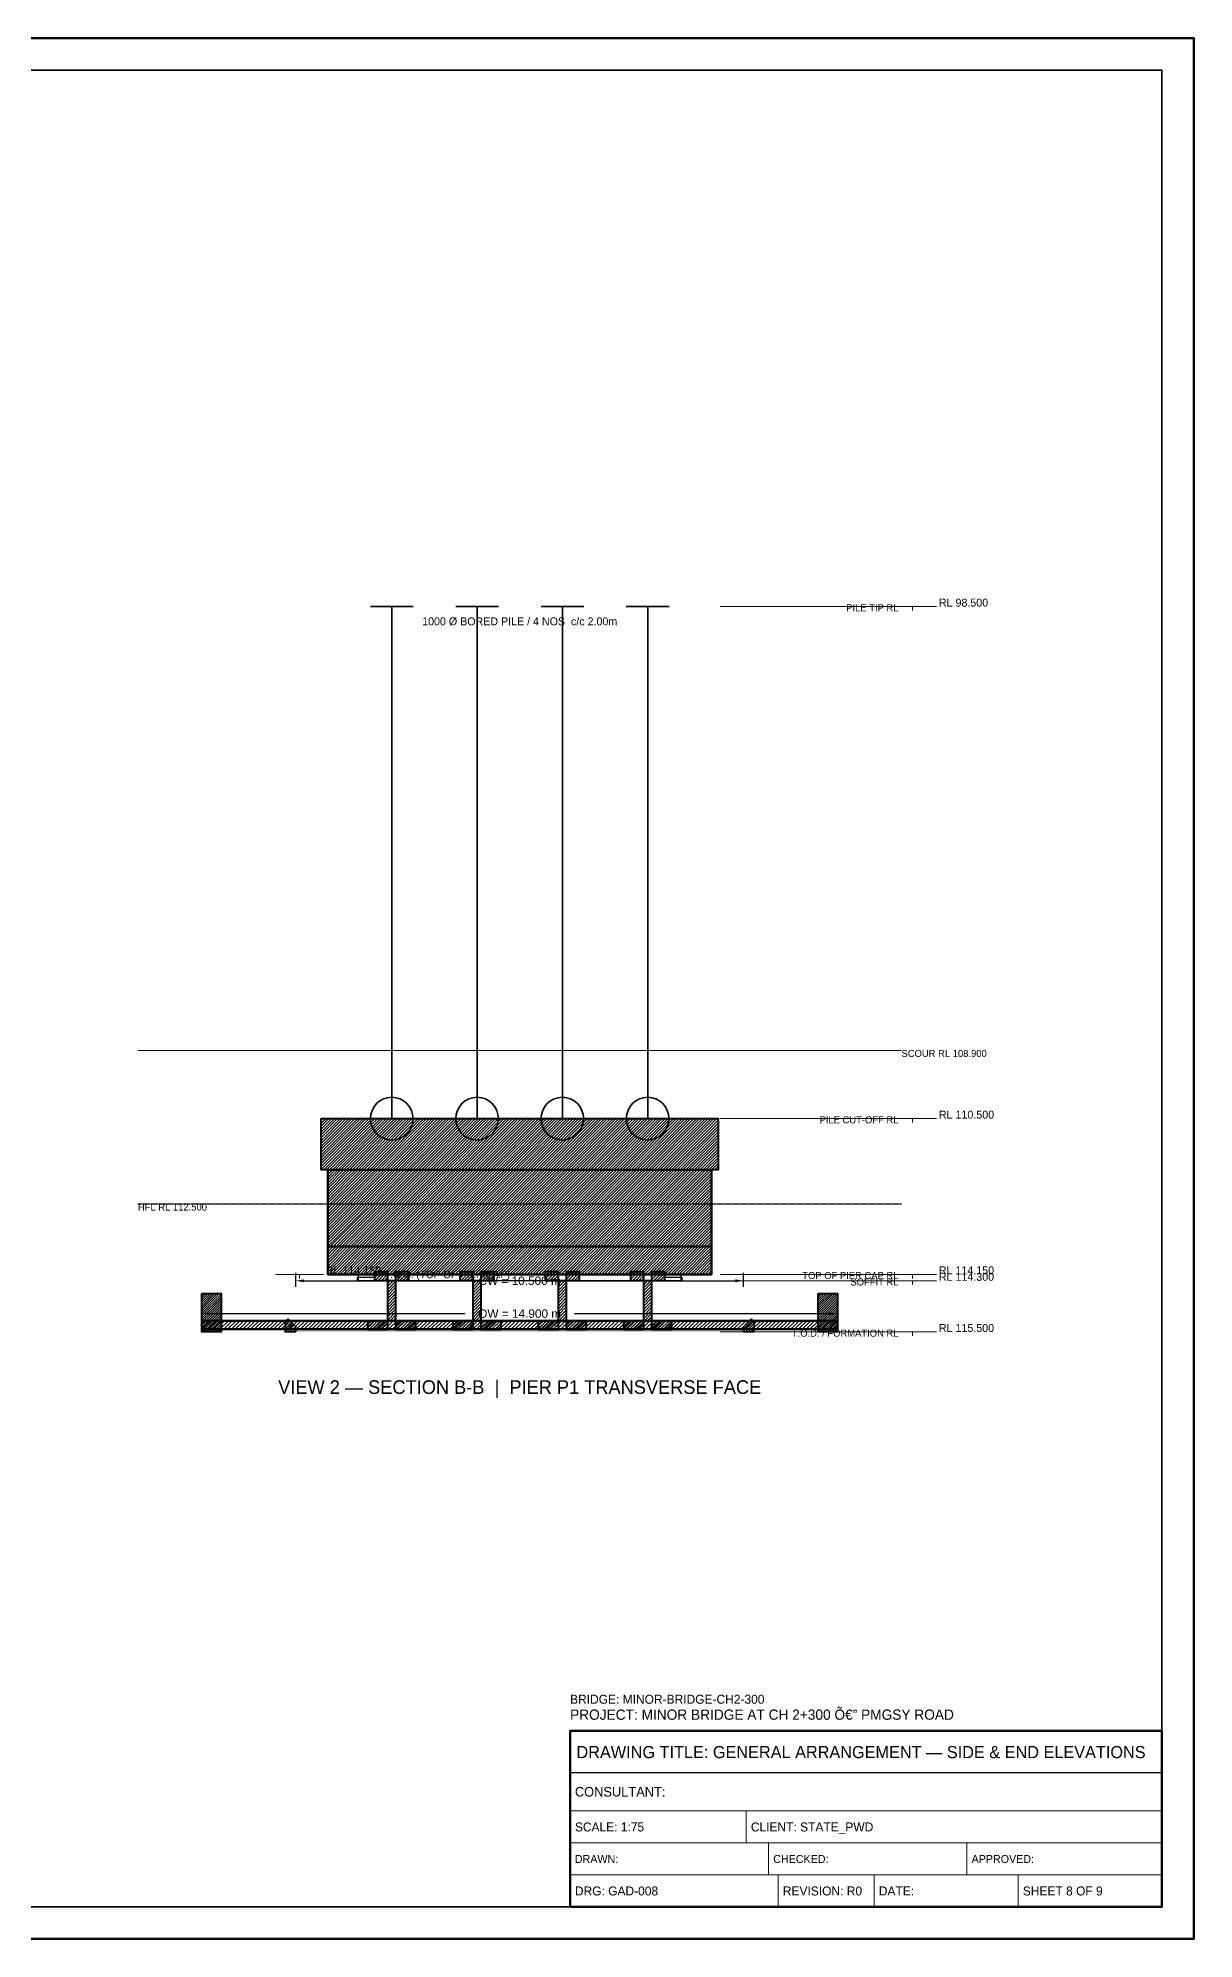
# Model space of a CAD drawing. Header units: metres. Extents: x 0 to 841, y 0 to 594.
# Drawn here: x 480 to 841, y 0 to 594 of the extents above; entities that cross this region are included whole.
import ezdxf
from ezdxf.enums import TextEntityAlignment as Align

# ---------------------------------------------------------------- set-up
doc = ezdxf.new("R2010")
doc.units = ezdxf.units.M
doc.linetypes.add('DASHED', pattern=[0.5, 0.375, -0.125])
doc.linetypes.add('DASHED2', pattern=[0.25, 0.1875, -0.0625])
for name, color, linetype, lineweight in [('BORDER-INNER', 7, 'Continuous', 35), ('BORDER-OUTER', 7, 'Continuous', 70), ('CIVIL-HFL', 5, 'DASHED', 25), ('CIVIL-SCOUR', 1, 'DASHED2', 18), ('DIM-LEVEL', 3, 'Continuous', 18), ('DIM-LINEAR', 3, 'Continuous', 18), ('FOUND-CAP', 2, 'Continuous', 35), ('FOUND-PILE', 4, 'Continuous', 35), ('STRUC-HATCHING', 8, 'Continuous', 18), ('SUB-BEARING', 5, 'Continuous', 25), ('SUB-PIER', 2, 'Continuous', 35), ('SUPER-DECK', 2, 'Continuous', 50), ('SUPER-GIRDER', 1, 'Continuous', 35), ('SUPER-KERB', 7, 'Continuous', 25), ('SUPER-PARAPET', 2, 'Continuous', 35), ('SUPER-WEARING', 8, 'Continuous', 25), ('TEXT-GENERAL', 7, 'Continuous', 18), ('TEXT-HEADER', 7, 'Continuous', 25), ('TEXT-LEVEL', 5, 'Continuous', 18), ('TEXT-TITLE', 7, 'Continuous', 25), ('TITLEBLK-BOX', 7, 'Continuous', 50), ('TITLEBLK-TEXT', 7, 'Continuous', 18)]:
    doc.layers.add(name, color=color, linetype=linetype, lineweight=lineweight)
doc.styles.add('BRIDGE_STD', font='Arial.ttf')
doc.dimstyles.new('pmb100', dxfattribs={"dimtxt": 2.5, "dimasz": 0.9375, "dimexe": 2.5, "dimexo": 2.5, "dimtad": 0, "dimtih": 1, "dimdec": 0, "dimtxsty": 'BRIDGE_STD', "dimcen": 2.5, "dimazin": 3, "dimtfac": 1, "dimtmove": 0, "dimatfit": 3})

msp = doc.modelspace()

# ---------------------------------------------------------------- hatches: boundary and pattern name
at = {"layer": 'STRUC-HATCHING'}
h = msp.add_hatch(dxfattribs=at)
h.set_pattern_fill('ANSI31', scale=0.2)
h.paths.add_polyline_path([(568.25, 256.33), (692.25, 256.33), (692.25, 240.33), (568.25, 240.33)])
h = msp.add_hatch(dxfattribs=at)
h.set_pattern_fill('ANSI31', scale=0.2)
h.paths.add_polyline_path([(570.25, 240.33), (690.25, 240.33), (690.25, 216.33), (570.25, 216.33)])
h = msp.add_hatch(dxfattribs=at)
h.set_pattern_fill('ANSI31', scale=0.2)
h.paths.add_polyline_path([(570.25, 216.33), (690.25, 216.33), (690.25, 207.67), (570.25, 207.67)])
h = msp.add_hatch(dxfattribs=at)
h.set_pattern_fill('ANSI31', scale=0.2133333)
h.paths.add_polyline_path([(582.78, 193.2), (597.72, 193.2), (597.72, 190.32), (591.58, 190.32), (591.58, 208.55), (595.48, 208.55), (595.48, 205.67), (585.02, 205.67), (585.02, 208.55), (588.92, 208.55), (588.92, 190.32), (582.78, 190.32)])
h = msp.add_hatch(dxfattribs=at)
h.set_pattern_fill('ANSI31', scale=0.2133333)
h.paths.add_polyline_path([(609.45, 193.2), (624.38, 193.2), (624.38, 190.32), (618.25, 190.32), (618.25, 208.55), (622.14, 208.55), (622.14, 205.67), (611.69, 205.67), (611.69, 208.55), (615.58, 208.55), (615.58, 190.32), (609.45, 190.32)])
h = msp.add_hatch(dxfattribs=at)
h.set_pattern_fill('ANSI31', scale=0.2133333)
h.paths.add_polyline_path([(636.12, 193.2), (651.05, 193.2), (651.05, 190.32), (644.92, 190.32), (644.92, 208.55), (648.81, 208.55), (648.81, 205.67), (638.36, 205.67), (638.36, 208.55), (642.25, 208.55), (642.25, 190.32), (636.12, 190.32)])
h = msp.add_hatch(dxfattribs=at)
h.set_pattern_fill('ANSI31', scale=0.2133333)
h.paths.add_polyline_path([(662.78, 193.2), (677.72, 193.2), (677.72, 190.32), (671.58, 190.32), (671.58, 208.55), (675.48, 208.55), (675.48, 205.67), (665.02, 205.67), (665.02, 208.55), (668.92, 208.55), (668.92, 190.32), (662.78, 190.32)])
h = msp.add_hatch(dxfattribs=at)
h.set_pattern_fill('ANSI31', scale=0.16)
h.paths.add_polyline_path([(530.92, 201.67), (536.92, 201.67), (536.92, 189.67), (530.92, 189.67)])
h = msp.add_hatch(dxfattribs=at)
h.set_pattern_fill('ANSI31', scale=0.16)
h.paths.add_polyline_path([(723.58, 201.67), (729.58, 201.67), (729.58, 189.67), (723.58, 189.67)])
h = msp.add_hatch(dxfattribs=at)
h.set_pattern_fill('ANSI31', scale=0.2666667)
h.paths.add_polyline_path([(530.92, 193.2), (729.58, 193.2), (729.58, 190.53), (530.92, 190.53)])
h = msp.add_hatch(dxfattribs=at)
h.set_pattern_fill('ANSI31', scale=0.1866667)
h.paths.add_polyline_path([(560.25, 189.67), (556.92, 189.67), (556.92, 192.6), (557.92, 193.77), (560.25, 191.43)])
h = msp.add_hatch(dxfattribs=at)
h.set_pattern_fill('ANSI31', scale=0.1866667)
h.paths.add_polyline_path([(700.25, 189.67), (703.58, 189.67), (703.58, 192.6), (702.58, 193.77), (700.25, 191.43)])
at = {"layer": 'SUPER-WEARING'}
h = msp.add_hatch(dxfattribs=at)
h.set_pattern_fill('AR-SAND', scale=0.0533333)
h.paths.add_polyline_path([(560.25, 190.53), (700.25, 190.53), (700.25, 189.67), (560.25, 189.67)])

# ---------------------------------------------------------------- linework, layer by layer
at = {"layer": 'BORDER-INNER'}
msp.add_lwpolyline([(10, 10), (831, 10), (831, 584), (10, 584), (10, 10)], dxfattribs=at)
at = {"layer": 'BORDER-OUTER'}
msp.add_lwpolyline([(0, 0), (841, 0), (841, 594), (0, 594), (0, 0)], dxfattribs=at)
at = {"layer": 'CIVIL-HFL', "color": 5, "linetype": 'DASHED'}
msp.add_line((510.92, 229.67), (749.58, 229.67), dxfattribs=at)
at = {"layer": 'CIVIL-SCOUR', "color": 1, "linetype": 'DASHED2'}
msp.add_line((510.92, 277.67), (749.58, 277.67), dxfattribs=at)
at = {"layer": 'DIM-LEVEL', "color": 5}
for p, q in [((753.05, 416.33), (692.92, 416.33)), ((753.05, 256.33), (692.92, 256.33)), ((753.05, 207.67), (692.92, 207.67)), ((753.05, 205.67), (692.92, 205.67)), ((753.05, 189.67), (692.92, 189.67))]:
    msp.add_line(p, q, dxfattribs=at)
at = {"layer": 'DIM-LEVEL'}
for p, q in [((745.57, 416.33), (760.53, 416.33)), ((753.05, 416.33), (753.05, 415.09)), ((745.57, 256.33), (760.53, 256.33)), ((753.05, 256.33), (753.05, 255.09)), ((553.97, 207.67), (568.93, 207.67)), ((561.45, 207.67), (561.45, 206.42)), ((745.57, 207.67), (760.53, 207.67)), ((745.57, 205.67), (760.53, 205.67)), ((753.05, 207.67), (753.05, 206.42)), ((753.05, 205.67), (753.05, 204.42)), ((745.57, 189.67), (760.53, 189.67)), ((753.05, 189.67), (753.05, 188.42))]:
    msp.add_line(p, q, dxfattribs=at)
at = {"layer": 'FOUND-CAP', "lineweight": 40}
msp.add_lwpolyline([(568.25, 256.33), (692.25, 256.33), (692.25, 240.33), (568.25, 240.33), (568.25, 256.33)], dxfattribs=at)
at = {"layer": 'FOUND-PILE', "color": 4, "lineweight": 35}
for p, q in [((583.58, 416.33), (596.92, 416.33)), ((590.25, 256.33), (590.25, 416.33)), ((610.25, 416.33), (623.58, 416.33)), ((616.92, 256.33), (616.92, 416.33)), ((636.92, 416.33), (650.25, 416.33)), ((643.58, 256.33), (643.58, 416.33)), ((663.58, 416.33), (676.92, 416.33)), ((670.25, 256.33), (670.25, 416.33))]:
    msp.add_line(p, q, dxfattribs=at)
at = {"layer": 'FOUND-PILE', "color": 4}
for centre in [(590.25, 256.33), (616.92, 256.33), (643.58, 256.33), (670.25, 256.33)]:
    msp.add_circle(centre, 6.67, dxfattribs=at)
at = {"layer": 'SUB-BEARING', "lineweight": 30}
for points in [[(579.58, 206.77), (584.92, 206.77), (584.92, 205.67), (579.58, 205.67), (579.58, 206.77)], [(675.58, 206.77), (680.92, 206.77), (680.92, 205.67), (675.58, 205.67), (675.58, 206.77)]]:
    msp.add_lwpolyline(points, dxfattribs=at)
at = {"layer": 'SUB-PIER', "lineweight": 50}
for points in [[(570.25, 240.33), (690.25, 240.33), (690.25, 216.33), (570.25, 216.33), (570.25, 240.33)], [(570.25, 216.33), (690.25, 216.33), (690.25, 207.67), (570.25, 207.67), (570.25, 216.33)]]:
    msp.add_lwpolyline(points, dxfattribs=at)
at = {"layer": 'SUB-PIER', "lineweight": 30}
msp.add_lwpolyline([(579.85, 207.67), (680.65, 207.67), (680.65, 205.67), (579.85, 205.67), (579.85, 207.67)], dxfattribs=at)
at = {"layer": 'SUPER-DECK', "lineweight": 50}
msp.add_lwpolyline([(530.92, 193.2), (729.58, 193.2), (729.58, 190.53), (530.92, 190.53), (530.92, 193.2)], dxfattribs=at)
at = {"layer": 'SUPER-GIRDER', "lineweight": 40}
for points in [[(582.78, 193.2), (597.72, 193.2), (597.72, 190.32), (591.58, 190.32), (591.58, 208.55), (595.48, 208.55), (595.48, 205.67), (585.02, 205.67), (585.02, 208.55), (588.92, 208.55), (588.92, 190.32), (582.78, 190.32), (582.78, 193.2)], [(609.45, 193.2), (624.38, 193.2), (624.38, 190.32), (618.25, 190.32), (618.25, 208.55), (622.14, 208.55), (622.14, 205.67), (611.69, 205.67), (611.69, 208.55), (615.58, 208.55), (615.58, 190.32), (609.45, 190.32), (609.45, 193.2)], [(636.12, 193.2), (651.05, 193.2), (651.05, 190.32), (644.92, 190.32), (644.92, 208.55), (648.81, 208.55), (648.81, 205.67), (638.36, 205.67), (638.36, 208.55), (642.25, 208.55), (642.25, 190.32), (636.12, 190.32), (636.12, 193.2)], [(662.78, 193.2), (677.72, 193.2), (677.72, 190.32), (671.58, 190.32), (671.58, 208.55), (675.48, 208.55), (675.48, 205.67), (665.02, 205.67), (665.02, 208.55), (668.92, 208.55), (668.92, 190.32), (662.78, 190.32), (662.78, 193.2)]]:
    msp.add_lwpolyline(points, dxfattribs=at)
at = {"layer": 'SUPER-KERB', "lineweight": 35}
for points in [[(560.25, 189.67), (556.92, 189.67), (556.92, 192.6), (557.92, 193.77), (560.25, 191.43), (560.25, 189.67)], [(700.25, 189.67), (703.58, 189.67), (703.58, 192.6), (702.58, 193.77), (700.25, 191.43), (700.25, 189.67)]]:
    msp.add_lwpolyline(points, dxfattribs=at)
at = {"layer": 'SUPER-PARAPET', "lineweight": 40}
for points in [[(530.92, 201.67), (536.92, 201.67), (536.92, 189.67), (530.92, 189.67), (530.92, 201.67)], [(723.58, 201.67), (729.58, 201.67), (729.58, 189.67), (723.58, 189.67), (723.58, 201.67)]]:
    msp.add_lwpolyline(points, dxfattribs=at)
at = {"layer": 'TITLEBLK-BOX', "lineweight": 50}
msp.add_lwpolyline([(646, 10), (831, 10), (831, 65), (646, 65), (646, 10)], dxfattribs=at)
at = {"layer": 'TITLEBLK-BOX', "lineweight": 30}
msp.add_lwpolyline([(646, 52), (831, 52), (831, 65), (646, 65), (646, 52)], dxfattribs=at)
at = {"layer": 'TITLEBLK-BOX', "lineweight": 18}
for points in [[(646, 40), (831, 40), (831, 52), (646, 52), (646, 40)], [(646, 30), (701, 30), (701, 40), (646, 40), (646, 30)], [(701, 30), (831, 30), (831, 40), (701, 40), (701, 30)], [(646, 20), (708, 20), (708, 30), (646, 30), (646, 20)], [(708, 20), (770, 20), (770, 30), (708, 30), (708, 20)], [(770, 20), (831, 20), (831, 30), (770, 30), (770, 20)], [(646, 10), (711, 10), (711, 20), (646, 20), (646, 10)], [(711, 10), (741, 10), (741, 20), (711, 20), (711, 10)], [(741, 10), (786, 10), (786, 20), (741, 20), (741, 10)], [(786, 10), (831, 10), (831, 20), (786, 20), (786, 10)]]:
    msp.add_lwpolyline(points, dxfattribs=at)

# ---------------------------------------------------------------- texts
at = {"layer": 'CIVIL-HFL', "color": 5}
msp.add_text('HFL RL 112.500', height=2.2, dxfattribs=at).set_placement((510.92, 227.61))
at = {"layer": 'CIVIL-SCOUR', "color": 1}
msp.add_text('SCOUR RL 108.900', height=2.2, dxfattribs=at).set_placement((749.58, 275.61))
at = {"layer": 'TEXT-GENERAL'}
msp.add_text('1000 Ø BORED PILE / 4 NOS  c/c 2.00m', height=2.4933, dxfattribs=at).set_placement((630.25, 410.47), align=Align.CENTER)
at = {"layer": 'TEXT-HEADER'}
msp.add_text('T.O.C. (TOP OF PIER CAP)', height=2.3467, dxfattribs=at).set_placement((587.85, 206.49))
msp.add_text('VIEW 2 — SECTION B-B  |  PIER P1 TRANSVERSE FACE', height=4.2533, dxfattribs=at).set_placement((630.25, 170.33), align=Align.CENTER)
at = {"layer": 'TEXT-LEVEL'}
for s, p in [('PILE TIP RL', (748.65, 414.87)), ('PILE CUT-OFF RL', (748.65, 254.87)), ('TOP OF PIER CAP RL', (748.65, 206.2)), ('SOFFIT RL', (748.65, 204.2)), ('T.O.D. / FORMATION RL', (748.65, 188.2))]:
    msp.add_text(s, height=2.2, dxfattribs=at).set_placement(p, align=Align.RIGHT)
for s, p in [('RL 98.500', (761.28, 416.33)), ('RL 110.500', (761.28, 256.33)), ('RL 114.150', (569.68, 207.67)), ('RL 114.150', (761.28, 207.67)), ('RL 114.300', (761.28, 205.67)), ('RL 115.500', (761.28, 189.67))]:
    msp.add_text(s, height=2.493, dxfattribs=at).set_placement(p)
at = {"layer": 'TEXT-TITLE'}
for s, height, p in [('PROJECT: MINOR BRIDGE AT CH 2+300 â€” PMGSY ROAD', 3.2, (646, 68.5)), ('DRAWING TITLE: GENERAL ARRANGEMENT — SIDE & END ELEVATIONS', 3.8, (648, 56.5))]:
    msp.add_text(s, height=height, dxfattribs=at).set_placement(p)
at = {"layer": 'TITLEBLK-TEXT'}
for s, height, p in [('BRIDGE: MINOR-BRIDGE-CH2-300', 2.8, (646, 73.5)), ('CONSULTANT: ', 3, (647.5, 44.5)), ('SCALE: 1:75', 2.8, (647.5, 33.6)), ('CLIENT: STATE_PWD', 2.8, (702.5, 33.6)), ('DRAWN: ', 2.5, (647.5, 23.75)), ('CHECKED: ', 2.5, (709.5, 23.75)), ('APPROVED: ', 2.5, (771.5, 23.75)), ('DRG: GAD-008', 2.8, (647.5, 13.6)), ('REVISION: R0', 2.8, (712.5, 13.6)), ('DATE: ', 2.8, (742.5, 13.6)), ('SHEET 8 OF 9', 2.8, (787.5, 13.6))]:
    msp.add_text(s, height=height, dxfattribs=at).set_placement(p)

# ---------------------------------------------------------------- dimensions: what is measured, and where the dimension line sits
at = {"layer": 'DIM-LINEAR'}
for base, p1, p2, text in [((560.25, 205.67), (560.25, 201.27), (700.25, 201.27), 'CW = 10.500 m'), ((530.92, 195.4), (530.92, 191), (729.58, 191), 'OW = 14.900 m')]:
    msp.add_linear_dim(base=base, p1=p1, p2=p2, text=text, dimstyle='pmb100', override={"dimtxt": 2.64, "dimasz": 2.64, "dimgap": 1.056, "dimclrt": 3}, dxfattribs=at).render()

doc.saveas('drawing.dxf')
